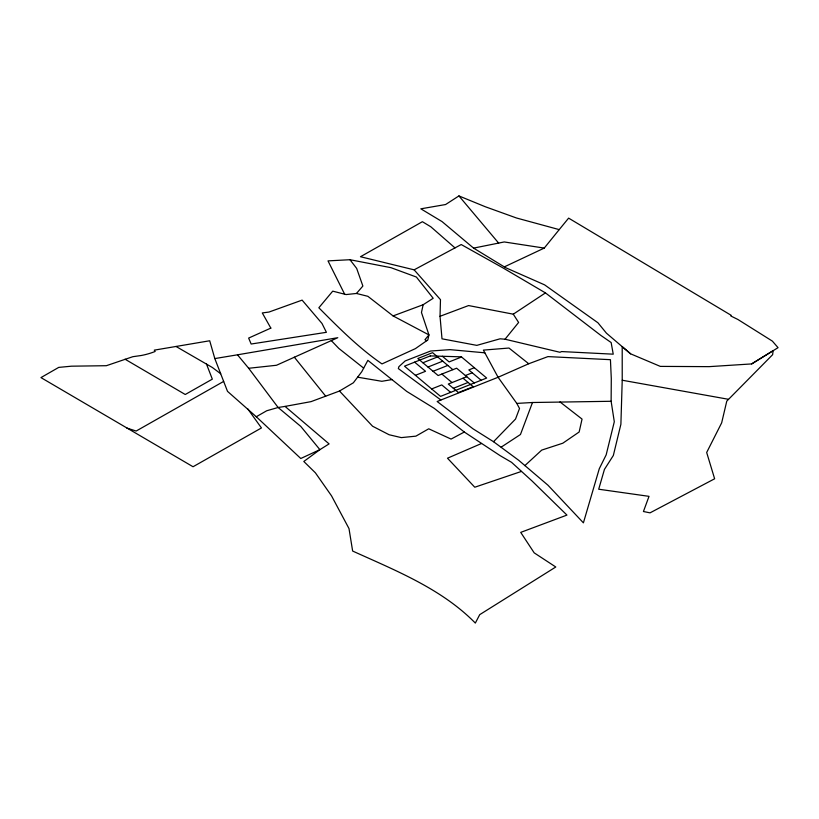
<?xml version="1.0" encoding="UTF-8"?>
<svg xmlns="http://www.w3.org/2000/svg" width="819" height="819" viewBox="0 0 819 819"><rect width="100%" height="100%" fill="white"/><g stroke="black" fill="none" stroke-linecap="round" stroke-linejoin="round"><path stroke-width="1.23" d="M611.128 401.279L611.291 378.542L610.431 359.684L547.952 356.603L528.736 363.749L498.085 377.272L437.151 401.505L473.034 428.828L493.529 441.707L518.642 460.237L547.983 485.227L583.404 522.85L599.283 468.724L606.162 454.873L614.301 421.754L611.128 401.279L532.483 402.508L516.799 403.409L498.085 377.272L483.384 350.112L508.968 348.034L528.736 363.749M414.138 269.84L461.22 244.543L503.061 267.956L545.454 292.905L600.89 335.442L611.148 342.537L613.236 354.177L561.629 351.566L559.93 352.272L505.036 339.22L500.112 338.8L476.822 345.372L442.004 338.82L440.028 316.288L440.479 299.662L414.138 269.84L360.473 256.726L422.389 221.703L430.804 226.771L454.985 247.901M630.589 353.818L622.205 346.652L622.225 380.231L620.894 424.273L613.339 455.477L604.442 469.4L598.699 489.219L649.017 496.345L643.437 511.517L650.04 512.848L714.629 478.787L706.674 452.487L721.662 422.85L726.77 401.146L772.634 354.678L773.095 350.696L751.647 363.923L709.07 366.646L660.319 366.39L630.589 353.818L606.429 333.169L597.931 322.778L544.615 284.869L505.64 267.69L473.587 248.116L442.035 221.58L420.843 208.825L445.587 204.535L458.927 195.925L485.268 206.736L516.502 217.997L559.213 229.617L568.621 218.13L731.142 315.295L730.865 316.011L737.878 319.471L772.368 341.113L778.05 347.666L751.647 363.923M344.645 294.185L328.009 260.882L349.969 259.715L390.98 267.68L416.38 277.037L433.19 298.28L423.147 304.729L421.468 312.5L428.941 334.91L427.846 339.926L415.428 348.618L381.982 363.923C358.763 347.952 338.677 327.723 318.847 307.77L332.729 291.144L346.089 294.564L356.46 293.468L367.874 296.314L393.079 315.919L428.941 334.91L424.959 339.701L426.719 340.714M532.483 402.508L520.464 434.5L501.208 447.133M504.647 266.728L544.236 248.096L559.213 229.617M505.036 339.22L518.611 322.461L513.278 314.179L468.581 305.559L440.028 316.288M356.46 293.468L362.878 286.046L356.674 268.407L349.969 259.715M493.529 441.707L515.53 419.072L519.522 408.466L516.799 403.409M524.856 465.632L541.717 450.102L562.817 443.202L579.146 432.002L582.053 419.082L559.981 401.924M513.278 314.179L545.454 292.905M285.043 406.408L311.036 401.638L339.486 391.032L353.358 382.801L361.763 371.713L367.854 360.35L406.777 391.441L434.254 408.353L464.312 432.033L500.194 455.681L511.547 462.315L532.063 480.999L566.943 515.09L520.72 532.381L534.183 552.845L555.784 566.994L479.709 614.659L475.327 623.075C441.625 588.759 395.71 570.567 352.641 551.044L348.996 528.572L331.531 495.853L315.397 472.819L303.808 461.476L319.901 449.651L329.084 443.898L285.043 406.408L278.112 407.493L266.718 410.759L256.286 416.738L227.508 391.349L214.813 358.579L209.705 340.765L154.289 350.143L155.17 351.433L154.197 351.842A53.542 30.907 0 0 1 141.278 355.497L132.842 356.695L106.347 365.704L71.488 366.185L58.733 367.393L40.95 377.6L193.049 466.748L261.445 427.948L247.573 408.64M223.659 381.408L136.159 431.04L126.822 428.05M464.312 432.033L451.074 439.086L428.726 428.798L415.888 436.148L401.3 437.612L389.117 434.746L372.563 426.218L339.486 391.032M237.49 354.811L337.797 337.694L276.494 365.264L248.689 368.274L237.49 354.811L214.813 358.579M481.521 443.499L447.491 458.2L474.774 487.223L521.416 471.437M422.901 362.776L437.643 356.91M427.979 367.035L442.721 361.169M415.417 375.317L425.532 371.294L414.629 362.152M461.537 356.982L449.129 361.916L442.403 356.275M433.056 371.294L447.798 365.428M474.355 367.721L468.826 369.922L481.132 380.241M431.664 388.933L441.779 384.91L450.665 392.362M465.376 375.532L472.256 372.799M466.769 376.709L448.28 384.06L458.435 392.567L473.177 386.711L463.032 378.194M453.357 388.319L468.11 382.453M393.079 315.919L423.147 304.729M473.587 248.116L504.248 241.953L544.236 248.096M392.168 379.555L381.838 381.296L357.627 377.19M484.848 352.825L450.02 349.641L430.62 351.023L405.159 360.954L398.863 366.707L398.351 368.591L440.898 400M728.224 399.252L622.225 380.231M176.034 346.468L212.356 367.496L220.69 373.751M125.061 359.213L185.248 394.502L212.326 379.146L206.48 364.046M363.677 368.14L338.81 348.413L331.326 340.602M474.252 382.975L456.623 368.192L438.134 375.542L417.823 358.517L432.565 352.661L452.876 369.686M441.871 374.058L452.027 382.565M256.286 416.738L300.778 458.497L319.901 449.651L300.757 426.392L278.112 407.493L248.689 368.274M458.927 195.925L498.658 243.11M294.318 357.166L325.686 396.181M270.833 328.102L248.638 338.083L251.157 344.021L326.412 332.309L321.99 323.464L302.109 300.123L268.97 312.059L262.285 312.93L270.833 328.102M430.323 355.907L404.504 366.175L440.54 396.386L486.66 378.04L461.384 356.849L430.323 355.907"/></g></svg>
